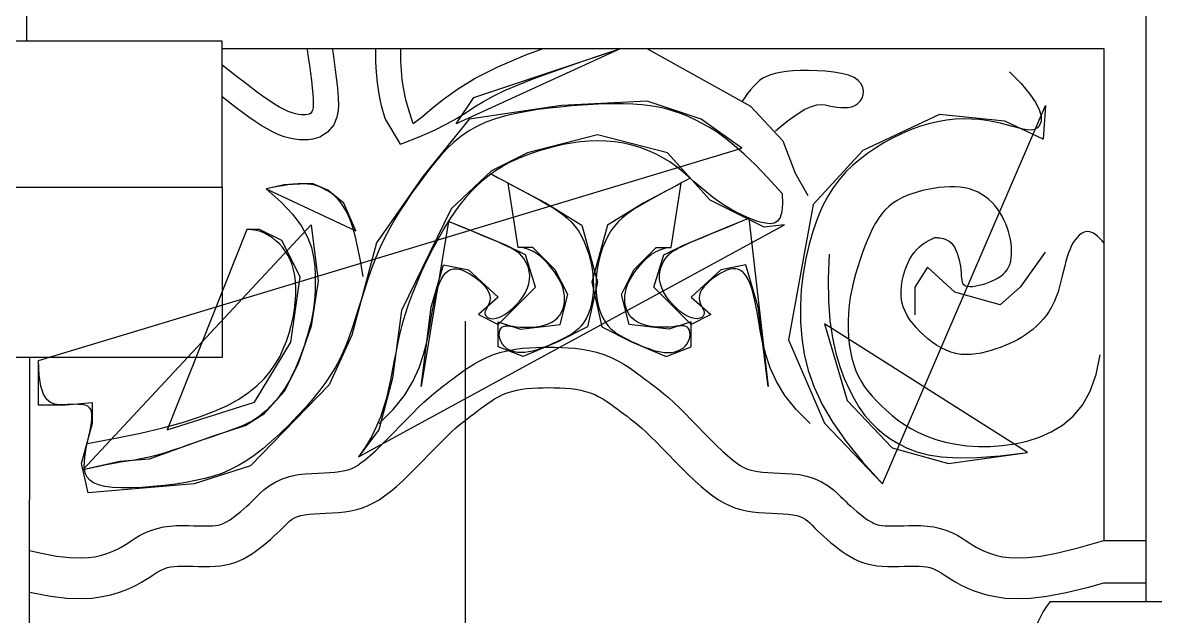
# Model space of a CAD drawing. Header units: metres. Extents: x 986 to 9059, y 312 to 6351.
# Drawn here: x 6302 to 7001, y 3388 to 3754 of the extents above; entities that cross this region are included whole.
import ezdxf

# ---------------------------------------------------------------- set-up
doc = ezdxf.new("R2010")
doc.units = ezdxf.units.M
for name, color, linetype in [('3', 3, 'Continuous'), ('4', 4, 'Continuous'), ('7', 7, 'Continuous'), ('DIM', 3, 'Continuous')]:
    doc.layers.add(name, color=color, linetype=linetype)
doc.dimstyles.get("Standard").update_dxf_attribs({"dimtxt": 2.5, "dimasz": 2.5, "dimexe": 1.25, "dimexo": 0.625, "dimtad": 1, "dimcen": 2.5, "dimazin": 3, "dimtfac": 1, "dimtmove": 0, "dimatfit": 3})

msp = doc.modelspace()

# ---------------------------------------------------------------- linework, layer by layer
at = {"layer": '3'}
for p, q in [((6425.57, 3738.46), (6969.52, 3738.46)), ((6969.52, 3738.46), (6969.52, 3435)), ((6936.29, 3397.41), (7229.69, 3397.41))]:
    msp.add_line(p, q, dxfattribs=at)
msp.add_lwpolyline([(6306.65, 3428.88), (6313.02, 3427.35), (6323.38, 3425.45), (6331.63, 3424.48), (6338.07, 3424.23), (6343.04, 3424.46), (6347.03, 3425.01), (6350.57, 3425.8), (6353.82, 3426.75), (6356.66, 3427.76), (6359.13, 3428.81), (6361.32, 3429.88), (6363.32, 3430.99), (6365.26, 3432.17), (6367.24, 3433.44), (6369.41, 3434.86), (6371.85, 3436.4), (6374.61, 3438.02), (6377.8, 3439.66), (6381.42, 3441.18), (6385.36, 3442.44), (6389.43, 3443.35), (6393.47, 3443.9), (6397.4, 3444.16), (6401.17, 3444.22), (6404.74, 3444.18), (6408.16, 3444.09), (6411.42, 3444.01), (6414.48, 3443.96), (6417.25, 3443.99), (6419.61, 3444.09), (6421.46, 3444.26), (6422.87, 3444.48), (6424.04, 3444.76), (6425.12, 3445.1), (6426.18, 3445.51), (6427.3, 3446.04), (6428.55, 3446.72), (6429.95, 3447.59), (6431.54, 3448.67), (6433.29, 3449.95), (6435.13, 3451.39), (6437, 3452.92), (6438.86, 3454.51), (6440.67, 3456.12), (6442.38, 3457.7), (6443.96, 3459.21), (6445.42, 3460.64), (6446.93, 3462.16), (6448.81, 3464.01), (6451.32, 3466.28), (6454.6, 3468.79), (6458.63, 3471.23), (6463.16, 3473.26), (6467.86, 3474.71), (6472.49, 3475.63), (6476.85, 3476.14), (6480.88, 3476.43), (6484.71, 3476.63), (6488.37, 3476.79), (6491.85, 3476.97), (6495.06, 3477.21), (6497.9, 3477.51), (6500.27, 3477.89), (6502.18, 3478.32), (6503.84, 3478.82), (6505.43, 3479.45), (6507.1, 3480.26), (6508.98, 3481.36), (6511.15, 3482.82), (6513.67, 3484.74), (6516.57, 3487.17), (6519.87, 3490.16), (6523.49, 3493.62), (6527.31, 3497.41), (6531.23, 3501.39), (6535.18, 3505.43), (6539.07, 3509.44), (6542.86, 3513.31), (6546.52, 3516.94), (6549.97, 3520.24), (6553.17, 3523.15), (6556.15, 3525.72), (6558.91, 3527.97), (6561.44, 3529.95), (6563.73, 3531.68), (6565.79, 3533.2), (6567.68, 3534.6), (6569.65, 3536.09), (6571.91, 3537.79), (6574.5, 3539.68), (6577.44, 3541.7), (6580.73, 3543.78), (6584.41, 3545.85), (6588.49, 3547.84), (6592.94, 3549.62), (6597.55, 3551.07), (6602.1, 3552.16), (6606.54, 3552.96), (6610.86, 3553.52), (6615.06, 3553.89), (6619.15, 3554.11), (6623.12, 3554.23), (6626.98, 3554.26), (6630.84, 3554.23), (6634.81, 3554.11), (6638.9, 3553.89), (6643.1, 3553.52), (6647.42, 3552.96), (6651.86, 3552.16), (6656.41, 3551.07), (6661.02, 3549.62), (6665.47, 3547.84), (6669.55, 3545.85), (6673.23, 3543.78), (6676.52, 3541.7), (6679.46, 3539.68), (6682.05, 3537.79), (6684.31, 3536.09), (6686.28, 3534.6), (6688.17, 3533.2), (6690.23, 3531.68), (6692.52, 3529.95), (6695.05, 3527.97), (6697.81, 3525.72), (6700.79, 3523.15), (6704, 3520.24), (6707.44, 3516.94), (6711.1, 3513.31), (6714.89, 3509.44), (6718.79, 3505.43), (6722.73, 3501.39), (6726.65, 3497.41), (6730.47, 3493.62), (6734.1, 3490.16), (6737.4, 3487.17), (6740.3, 3484.74), (6742.81, 3482.82), (6744.98, 3481.36), (6746.86, 3480.26), (6748.53, 3479.45), (6750.12, 3478.82), (6751.78, 3478.32), (6753.69, 3477.89), (6756.06, 3477.51), (6758.9, 3477.21), (6762.12, 3476.97), (6765.59, 3476.79), (6769.25, 3476.63), (6773.08, 3476.43), (6777.11, 3476.14), (6781.47, 3475.63), (6786.1, 3474.71), (6790.8, 3473.26), (6795.33, 3471.23), (6799.36, 3468.79), (6802.64, 3466.28), (6805.15, 3464.01), (6807.04, 3462.16), (6808.54, 3460.64), (6810, 3459.21), (6811.58, 3457.7), (6813.3, 3456.12), (6815.1, 3454.51), (6816.96, 3452.92), (6818.83, 3451.39), (6820.67, 3449.95), (6822.42, 3448.67), (6824.01, 3447.59), (6825.41, 3446.72), (6826.66, 3446.04), (6827.78, 3445.51), (6828.84, 3445.1), (6829.92, 3444.76), (6831.1, 3444.48), (6832.5, 3444.26), (6834.35, 3444.09), (6836.72, 3443.99), (6839.49, 3443.96), (6842.54, 3444.01), (6845.81, 3444.09), (6849.22, 3444.18), (6852.79, 3444.22), (6856.56, 3444.16), (6860.49, 3443.9), (6864.53, 3443.35), (6868.6, 3442.44), (6872.54, 3441.18), (6876.16, 3439.66), (6879.35, 3438.02), (6882.12, 3436.4), (6884.55, 3434.86), (6886.72, 3433.44), (6888.7, 3432.17), (6890.64, 3430.99), (6892.65, 3429.88), (6894.83, 3428.81), (6897.3, 3427.76), (6900.14, 3426.75), (6903.39, 3425.8), (6906.93, 3425.01), (6910.92, 3424.46), (6915.89, 3424.23), (6922.33, 3424.48), (6930.59, 3425.45), (6940.94, 3427.35), (6953.61, 3430.4), (6969.52, 3435), (6995.46, 3435)], dxfattribs=at)
at = {"layer": '4'}
for p, q in [((6304.95, 3742.85), (6306.65, 4959.6)), ((6995.46, 3397.41), (6995.46, 4243.53)), ((6304.08, 1588.74), (6306.82, 3547.85))]:
    msp.add_line(p, q, dxfattribs=at)
msp.add_lwpolyline([(6936.29, 3397.41, 0.52), (6965.92, 3300.89, 0.43), (6965.92, 3252.49, 0.36), (6951.86, 3101.05, 0.16), (6998.74, 3054.22, -0.04), (7082.99, 2987.14, -0.04)], format="xyb", dxfattribs=at)
at = {"layer": '7'}
for points in [[(6208.08, 3652.85), (6425.57, 3652.85), (6425.57, 3742.85), (6208.08, 3742.85)], [(6493.42, 3738.46), (6493.91, 3735.17), (6494.62, 3730.21), (6495.3, 3725.28), (6495.92, 3720.46), (6496.45, 3715.88), (6496.86, 3711.6), (6497.13, 3707.63), (6497.21, 3703.93), (6496.99, 3700.22), (6496.23, 3696.11), (6494.32, 3691.38), (6490.6, 3686.74), (6485.75, 3683.73), (6481.53, 3682.49), (6478.49, 3682.11), (6475.93, 3682.01), (6473.19, 3682.11), (6470.24, 3682.46), (6467.12, 3683.09), (6463.86, 3684.03), (6460.48, 3685.27), (6456.96, 3686.85), (6453.33, 3688.77), (6449.61, 3690.99), (6445.84, 3693.45), (6442.02, 3696.12), (6438.13, 3698.95), (6434.2, 3701.9), (6425.57, 3708.53)], [(6477.8, 3738.46), (6477.91, 3737.76), (6478.62, 3732.94), (6479.32, 3728.06), (6479.99, 3723.24), (6480.58, 3718.59), (6481.09, 3714.25), (6481.46, 3710.33), (6481.69, 3706.96), (6481.75, 3704.22), (6481.62, 3702.08), (6481.32, 3700.45), (6480.85, 3699.28), (6480.2, 3698.47), (6479.38, 3697.96), (6478.39, 3697.67), (6477.23, 3697.52), (6475.9, 3697.47), (6474.39, 3697.53), (6472.69, 3697.73), (6470.78, 3698.11), (6468.67, 3698.72), (6466.32, 3699.59), (6463.73, 3700.75), (6460.9, 3702.24), (6457.81, 3704.09), (6454.49, 3706.26), (6450.98, 3708.7), (6447.32, 3711.37), (6443.54, 3714.21), (6439.69, 3717.17), (6435.79, 3720.2), (6425.57, 3728.22)], [(6535.46, 3679.51), (6526, 3695.32), (6523.87, 3703.06), (6522.32, 3710.33), (6521.28, 3717.19), (6520.65, 3723.74), (6520.34, 3730.04), (6520.23, 3736.19), (6520.22, 3738.46)], [(6535.46, 3679.51), (6535.46, 3679.51), (6547.08, 3683.96), (6556.47, 3688.08), (6564.11, 3691.92), (6570.46, 3695.55), (6576.02, 3699.01), (6581.25, 3702.37), (6586.65, 3705.69), (6592.68, 3709.03), (6599.73, 3712.42), (6607.79, 3715.9), (6616.75, 3719.45), (6626.52, 3723.08), (6636.98, 3726.79), (6648.04, 3730.59), (6659.59, 3734.48), (6671.52, 3738.46), (6569.86, 3691.88), (6580.78, 3708.25), (6639.28, 3727.73), (6671.52, 3738.46)], [(6543.32, 3692.17), (6540.79, 3699.8), (6538.89, 3706.72), (6537.53, 3713.1), (6536.62, 3719.1), (6536.06, 3724.86), (6535.78, 3730.56), (6535.68, 3736.35), (6535.67, 3738.46)], [(6543.32, 3692.17), (6549.02, 3696.53), (6555.07, 3701.56), (6562.11, 3707.19), (6570.78, 3713.36), (6581.7, 3720.02), (6595.52, 3727.12), (6612.88, 3734.59), (6623.56, 3738.46)], [(6687.41, 3738.46), (6751.53, 3702.88), (6771.43, 3681.46), (6779.09, 3661.58), (6786.74, 3647.82)], [(6766.84, 3687.58), (6774.16, 3693.57), (6780.17, 3697.93), (6785.07, 3700.9), (6789.06, 3702.72), (6792.33, 3703.61), (6795.1, 3703.82), (6797.55, 3703.58), (6799.88, 3703.13), (6802.26, 3702.67), (6804.68, 3702.29), (6807.1, 3702.03), (6809.47, 3701.95), (6811.75, 3702.1), (6813.9, 3702.52), (6815.87, 3703.27), (6817.62, 3704.41), (6819.1, 3705.94), (6820.24, 3707.81), (6820.95, 3709.91), (6821.16, 3712.15), (6820.78, 3714.42), (6819.73, 3716.63), (6817.94, 3718.68), (6815.32, 3720.47), (6811.84, 3721.92), (6807.63, 3723.04), (6802.88, 3723.86), (6797.78, 3724.42), (6792.51, 3724.73), (6787.26, 3724.84), (6782.21, 3724.77), (6777.56, 3724.54), (6773.43, 3724.19), (6769.81, 3723.71), (6766.64, 3723.07), (6763.84, 3722.25), (6761.35, 3721.24), (6759.11, 3720.03), (6757.05, 3718.58), (6755.1, 3716.9), (6753.21, 3714.96), (6751.39, 3712.83), (6749.63, 3710.57), (6747.96, 3708.26), (6746.38, 3705.96), (6746.27, 3705.8)], [(6911.16, 3724.07), (6911.16, 3724.07), (6918.47, 3716.74), (6923.85, 3710.35), (6927.53, 3704.85), (6929.74, 3700.21), (6930.71, 3696.4), (6930.66, 3693.36), (6929.83, 3691.06), (6928.42, 3689.47), (6926.65, 3688.52), (6924.55, 3688.14), (6922.13, 3688.23), (6919.4, 3688.7), (6916.38, 3689.44), (6913.06, 3690.36), (6909.47, 3691.37), (6905.6, 3692.36), (6901.48, 3693.25), (6897.11, 3694), (6892.52, 3694.56), (6887.73, 3694.91), (6882.75, 3694.99), (6877.61, 3694.77), (6872.32, 3694.21), (6866.91, 3693.28), (6861.39, 3691.96), (6855.8, 3690.24), (6850.2, 3688.18), (6844.63, 3685.79), (6839.14, 3683.11), (6833.77, 3680.17), (6828.57, 3676.99), (6823.58, 3673.61), (6818.84, 3670.04), (6814.36, 3666.22), (6810.14, 3662.07), (6806.17, 3657.52), (6802.45, 3652.5), (6798.98, 3646.92), (6795.75, 3640.71), (6792.76, 3633.8), (6790.02, 3626.13), (6787.59, 3617.8), (6785.53, 3608.9), (6783.9, 3599.55), (6782.77, 3589.86), (6782.2, 3579.94), (6782.27, 3569.9), (6783.03, 3559.84), (6784.57, 3549.84), (6787.07, 3539.79), (6790.7, 3529.53), (6795.68, 3518.92), (6802.18, 3507.81), (6810.4, 3496.05), (6820.54, 3483.49), (6832.78, 3469.97), (6933.41, 3703.24), (6932.02, 3682.41), (6908.38, 3693.52), (6868.07, 3697.68), (6820.8, 3675.46), (6790.21, 3642.13), (6774.92, 3558.8), (6797.16, 3507.42), (6832.78, 3469.97)], [(6771.05, 3649.07), (6771.05, 3649.07), (6762.23, 3658.64), (6754.45, 3666.64), (6747.56, 3673.26), (6741.42, 3678.69), (6735.91, 3683.11), (6730.88, 3686.72), (6726.19, 3689.7), (6721.7, 3692.24), (6717.29, 3694.51), (6712.91, 3696.52), (6708.49, 3698.3), (6704, 3699.84), (6699.4, 3701.14), (6694.62, 3702.22), (6689.64, 3703.07), (6684.4, 3703.7), (6678.86, 3704.12), (6673.05, 3704.33), (6667, 3704.36), (6660.73, 3704.22), (6654.28, 3703.93), (6647.67, 3703.51), (6640.94, 3702.96), (6634.12, 3702.31), (6627.23, 3701.57), (6620.34, 3700.69), (6613.52, 3699.65), (6606.82, 3698.39), (6600.31, 3696.88), (6594.05, 3695.06), (6588.11, 3692.91), (6582.56, 3690.38), (6577.43, 3687.43), (6572.68, 3684.1), (6568.28, 3680.44), (6564.14, 3676.47), (6560.24, 3672.25), (6556.5, 3667.82), (6552.87, 3663.23), (6549.3, 3658.5), (6545.74, 3653.68), (6542.21, 3648.76), (6538.73, 3643.71), (6535.33, 3638.51), (6532.03, 3633.15), (6528.86, 3627.6), (6525.84, 3621.83), (6523.01, 3615.84), (6520.37, 3609.62), (6517.92, 3603.22), (6515.63, 3596.75), (6513.47, 3590.26), (6511.43, 3583.86), (6509.48, 3577.63), (6507.59, 3571.64), (6505.75, 3565.98), (6503.93, 3560.7), (6502.05, 3555.75), (6500.06, 3551.02), (6497.87, 3546.45), (6495.43, 3541.92), (6492.65, 3537.37), (6489.48, 3532.68), (6485.83, 3527.78), (6481.66, 3522.62), (6477.05, 3517.26), (6472.08, 3511.83), (6466.85, 3506.43), (6461.47, 3501.19), (6456.01, 3496.21), (6450.58, 3491.61), (6445.28, 3487.51), (6440.16, 3483.98), (6435.17, 3481), (6430.22, 3478.49), (6425.24, 3476.4), (6420.12, 3474.65), (6414.78, 3473.19), (6409.14, 3471.94), (6403.11, 3470.84), (6396.64, 3469.85), (6389.88, 3468.98), (6383, 3468.27), (6376.17, 3467.75), (6369.59, 3467.45), (6363.42, 3467.43), (6357.85, 3467.69), (6353.06, 3468.3), (6349.18, 3469.26), (6346.15, 3470.55), (6343.89, 3472.15), (6342.29, 3474.03), (6341.25, 3476.14), (6340.68, 3478.45), (6340.48, 3480.94), (6340.55, 3483.57), (6340.8, 3486.31), (6341.2, 3489.12), (6341.69, 3491.96), (6342.26, 3494.8), (6342.85, 3497.59), (6343.45, 3500.3), (6344, 3502.9), (6344.49, 3505.33), (6344.86, 3507.58), (6345.11, 3509.63), (6345.22, 3511.47), (6345.15, 3513.12), (6344.91, 3514.55), (6344.45, 3515.78), (6343.78, 3516.8), (6342.86, 3517.6), (6341.69, 3518.19), (6340.28, 3518.59), (6338.64, 3518.84), (6336.78, 3518.96), (6334.73, 3518.98), (6332.5, 3518.94), (6330.1, 3518.85), (6327.56, 3518.76), (6324.9, 3518.74), (6322.22, 3519.06), (6319.64, 3520.05), (6317.27, 3522.01), (6315.23, 3525.27), (6313.63, 3530.15), (6312.59, 3536.97), (6312.21, 3546.05), (6746.03, 3676.85), (6721, 3694.91), (6687.64, 3706.02), (6634.81, 3703.24), (6577.81, 3694.91), (6549.29, 3659.39), (6520.81, 3618.52), (6505.52, 3561.58), (6491.62, 3531.03), (6442.96, 3481.03), (6408.2, 3469.92), (6342.86, 3464.36), (6338.69, 3482.42), (6345.64, 3507.42), (6345.64, 3519.91), (6328.96, 3518.53), (6312.21, 3518.55), (6312.21, 3546.05)], [(6771.05, 3649.07), (6771.05, 3649.07), (6771.23, 3642.63), (6770.74, 3637.76), (6769.67, 3634.29), (6768.05, 3632.02), (6765.97, 3630.77), (6763.48, 3630.37), (6760.63, 3630.63), (6757.5, 3631.37), (6754.13, 3632.42), (6750.58, 3633.76), (6746.89, 3635.36), (6743.09, 3637.23), (6739.23, 3639.33), (6735.36, 3641.67), (6731.51, 3644.23), (6727.72, 3646.99), (6724.03, 3649.94), (6720.41, 3653.03), (6716.8, 3656.19), (6713.16, 3659.37), (6709.44, 3662.51), (6705.6, 3665.54), (6701.59, 3668.42), (6697.37, 3671.06), (6692.9, 3673.44), (6688.2, 3675.52), (6683.31, 3677.31), (6678.26, 3678.79), (6673.07, 3679.95), (6667.79, 3680.8), (6662.44, 3681.31), (6657.05, 3681.48), (6651.67, 3681.31), (6646.33, 3680.84), (6641.08, 3680.11), (6635.94, 3679.17), (6630.97, 3678.04), (6626.2, 3676.79), (6621.67, 3675.45), (6617.43, 3674.07), (6613.5, 3672.68), (6609.86, 3671.26), (6606.44, 3669.8), (6603.21, 3668.26), (6600.13, 3666.62), (6597.14, 3664.87), (6594.2, 3662.97), (6591.26, 3660.9), (6588.29, 3658.63), (6585.27, 3656.11), (6582.19, 3653.3), (6579.06, 3650.14), (6575.86, 3646.57), (6572.59, 3642.55), (6569.24, 3638.03), (6565.8, 3632.94), (6562.29, 3627.27), (6558.76, 3621.11), (6555.25, 3614.58), (6551.83, 3607.78), (6548.57, 3600.84), (6545.52, 3593.88), (6542.74, 3587.01), (6540.29, 3580.35), (6538.21, 3573.98), (6536.46, 3567.9), (6534.98, 3562.03), (6533.7, 3556.33), (6532.57, 3550.75), (6531.51, 3545.22), (6530.47, 3539.71), (6529.39, 3534.15), (6528.19, 3528.5), (6526.8, 3522.76), (6525.13, 3516.93), (6523.1, 3511.02), (6520.63, 3505.02), (6517.62, 3498.95), (6514.01, 3492.8), (6509.69, 3486.58), (6772.44, 3629.63), (6759.93, 3628.24), (6726.57, 3644.91), (6700.15, 3674.07), (6657.05, 3685.18), (6613.96, 3674.07), (6591.71, 3662.96), (6566.75, 3639.46), (6536.11, 3576.86), (6530.54, 3535.19), (6522.2, 3503.25), (6509.69, 3486.58)], [(6512.52, 3597.79), (6512.52, 3597.79), (6510.84, 3607.49), (6509.24, 3615.55), (6507.71, 3622.14), (6506.25, 3627.48), (6504.84, 3631.76), (6503.48, 3635.17), (6502.15, 3637.91), (6500.84, 3640.17), (6499.55, 3642.14), (6498.28, 3643.85), (6497.02, 3645.33), (6495.78, 3646.62), (6494.55, 3647.74), (6493.33, 3648.72), (6492.12, 3649.59), (6490.92, 3650.36), (6489.73, 3651.07), (6488.55, 3651.72), (6487.38, 3652.3), (6486.22, 3652.83), (6485.06, 3653.29), (6483.9, 3653.69), (6482.75, 3654.03), (6481.6, 3654.3), (6480.45, 3654.52), (6479.29, 3654.68), (6478.11, 3654.79), (6476.92, 3654.86), (6475.7, 3654.89), (6474.44, 3654.88), (6473.14, 3654.85), (6471.79, 3654.8), (6470.37, 3654.72), (6468.82, 3654.61), (6467.07, 3654.44), (6465.04, 3654.18), (6462.66, 3653.82), (6459.86, 3653.32), (6456.56, 3652.68), (6452.69, 3651.85), (6507.91, 3626.05), (6500.68, 3643.13), (6490.81, 3651.02), (6481.6, 3654.96), (6472.39, 3654.96), (6463.84, 3654.3), (6452.69, 3651.85)], [(6591.47, 3661.05), (6591.47, 3661.05), (6595.45, 3658.93), (6599.48, 3656.78), (6603.53, 3654.61), (6607.57, 3652.43), (6611.57, 3650.27), (6615.48, 3648.13), (6619.28, 3646.04), (6622.93, 3644), (6626.39, 3642.02), (6629.67, 3640.06), (6632.75, 3638.08), (6635.65, 3636.01), (6638.35, 3633.81), (6640.85, 3631.43), (6643.16, 3628.81), (6645.27, 3625.91), (6647.18, 3622.7), (6648.88, 3619.2), (6650.37, 3615.48), (6651.64, 3611.6), (6652.69, 3607.61), (6653.51, 3603.57), (6654.1, 3599.54), (6654.44, 3595.57), (6654.54, 3591.71), (6654.4, 3587.99), (6654.02, 3584.44), (6653.42, 3581.06), (6652.6, 3577.89), (6651.57, 3574.95), (6650.34, 3572.25), (6648.9, 3569.82), (6647.28, 3567.66), (6645.48, 3565.75), (6643.53, 3564.06), (6641.44, 3562.55), (6639.23, 3561.18), (6636.92, 3559.92), (6634.52, 3558.73), (6632.06, 3557.58), (6629.55, 3556.44), (6627.02, 3555.33), (6624.46, 3554.27), (6621.92, 3553.31), (6619.4, 3552.47), (6616.92, 3551.77), (6614.5, 3551.26), (6612.16, 3550.95), (6609.91, 3550.88), (6607.78, 3551.03), (6605.78, 3551.4), (6603.93, 3551.97), (6602.25, 3552.73), (6600.75, 3553.68), (6599.45, 3554.79), (6598.38, 3556.05), (6597.54, 3557.45), (6596.94, 3558.94), (6596.57, 3560.46), (6596.44, 3561.95), (6596.52, 3563.35), (6596.84, 3564.62), (6597.37, 3565.69), (6598.13, 3566.5), (6599.09, 3567.02), (6600.27, 3567.29), (6601.65, 3567.35), (6603.23, 3567.27), (6605, 3567.08), (6606.95, 3566.86), (6609.09, 3566.65), (6611.39, 3566.5), (6613.86, 3566.47), (6616.43, 3566.57), (6619.06, 3566.82), (6621.67, 3567.23), (6624.2, 3567.83), (6626.61, 3568.62), (6628.82, 3569.61), (6630.79, 3570.84), (6632.45, 3572.29), (6633.82, 3573.94), (6634.91, 3575.76), (6635.73, 3577.72), (6636.3, 3579.77), (6636.64, 3581.88), (6636.75, 3584.01), (6636.66, 3586.13), (6636.37, 3588.21), (6635.89, 3590.26), (6635.21, 3592.3), (6634.34, 3594.33), (6633.28, 3596.39), (6632.01, 3598.48), (6630.54, 3600.62), (6628.87, 3602.83), (6627, 3605.1), (6624.92, 3607.36), (6622.64, 3609.53), (6620.15, 3611.51), (6617.45, 3613.21), (6614.54, 3614.53), (6611.41, 3615.39), (6608.08, 3615.7), (6601.95, 3655.46), (6624.92, 3643.23), (6647.41, 3629.49), (6657.07, 3594.29), (6650.95, 3566.76), (6632.57, 3557.58), (6611.14, 3548.4), (6595.83, 3554.52), (6595.83, 3569.82), (6609.61, 3565.23), (6634.1, 3568.29), (6638.7, 3586.64), (6631.04, 3601.93), (6617.26, 3615.7), (6608.08, 3615.7)], [(6714.23, 3658.43), (6714.23, 3658.43), (6711.88, 3657.18), (6709.07, 3655.68), (6705.89, 3653.97), (6702.43, 3652.11), (6698.79, 3650.13), (6695.06, 3648.09), (6691.33, 3646.03), (6687.69, 3644), (6684.23, 3642.02), (6680.95, 3640.06), (6677.86, 3638.08), (6674.97, 3636.01), (6672.27, 3633.81), (6669.76, 3631.43), (6667.46, 3628.81), (6665.35, 3625.91), (6663.44, 3622.7), (6661.74, 3619.2), (6660.25, 3615.48), (6658.97, 3611.6), (6657.92, 3607.61), (6657.11, 3603.57), (6656.52, 3599.54), (6656.18, 3595.57), (6656.08, 3591.71), (6656.22, 3587.99), (6656.59, 3584.44), (6657.19, 3581.06), (6658.01, 3577.89), (6659.04, 3574.95), (6660.28, 3572.25), (6661.71, 3569.82), (6663.34, 3567.66), (6665.13, 3565.75), (6667.09, 3564.06), (6669.18, 3562.55), (6671.39, 3561.18), (6673.7, 3559.92), (6676.09, 3558.73), (6678.55, 3557.58), (6681.06, 3556.44), (6683.6, 3555.33), (6686.15, 3554.27), (6688.7, 3553.31), (6691.22, 3552.47), (6693.7, 3551.77), (6696.11, 3551.26), (6698.46, 3550.95), (6700.7, 3550.88), (6702.83, 3551.03), (6704.83, 3551.4), (6706.68, 3551.97), (6708.37, 3552.73), (6709.87, 3553.68), (6711.16, 3554.79), (6712.23, 3556.05), (6713.07, 3557.45), (6713.67, 3558.94), (6714.04, 3560.46), (6714.18, 3561.95), (6714.09, 3563.35), (6713.78, 3564.62), (6713.24, 3565.69), (6712.49, 3566.5), (6711.52, 3567.02), (6710.34, 3567.29), (6708.96, 3567.35), (6707.39, 3567.27), (6705.62, 3567.08), (6703.66, 3566.86), (6701.53, 3566.65), (6699.22, 3566.5), (6696.76, 3566.47), (6694.18, 3566.57), (6691.56, 3566.82), (6688.95, 3567.23), (6686.41, 3567.83), (6684.01, 3568.62), (6681.79, 3569.61), (6679.83, 3570.84), (6678.16, 3572.29), (6676.79, 3573.94), (6675.71, 3575.76), (6674.88, 3577.72), (6674.31, 3579.77), (6673.98, 3581.88), (6673.87, 3584.01), (6673.96, 3586.13), (6674.25, 3588.21), (6674.73, 3590.26), (6675.4, 3592.3), (6676.27, 3594.33), (6677.34, 3596.39), (6678.61, 3598.48), (6680.07, 3600.62), (6681.74, 3602.83), (6683.61, 3605.1), (6685.69, 3607.36), (6687.97, 3609.53), (6690.47, 3611.51), (6693.17, 3613.21), (6696.08, 3614.53), (6699.2, 3615.39), (6702.54, 3615.7), (6708.66, 3655.46), (6685.7, 3643.23), (6663.21, 3629.49), (6653.55, 3594.29), (6659.67, 3566.76), (6678.04, 3557.58), (6699.48, 3548.4), (6714.79, 3554.52), (6714.79, 3569.82), (6701.01, 3565.23), (6676.51, 3568.29), (6671.92, 3586.64), (6679.57, 3601.93), (6693.35, 3615.7), (6702.54, 3615.7)], [(6208.08, 3652.85), (6425.57, 3652.85), (6425.57, 3547.85), (6208.08, 3547.85)], [(6452.69, 3651.85), (6452.69, 3651.85), (6461.96, 3643.75), (6469.1, 3636.08), (6474.39, 3628.86), (6478.11, 3622.06), (6480.54, 3615.69), (6481.97, 3609.72), (6482.67, 3604.14), (6482.93, 3598.96), (6482.98, 3594.15), (6482.88, 3589.69), (6482.64, 3585.52), (6482.28, 3581.62), (6481.8, 3577.93), (6481.22, 3574.43), (6480.55, 3571.08), (6479.8, 3567.83), (6478.99, 3564.65), (6478.12, 3561.54), (6477.2, 3558.51), (6476.24, 3555.56), (6475.25, 3552.7), (6474.23, 3549.93), (6473.2, 3547.25), (6472.16, 3544.68), (6471.11, 3542.22), (6470.06, 3539.85), (6468.99, 3537.58), (6467.9, 3535.39), (6466.77, 3533.28), (6465.61, 3531.24), (6464.39, 3529.25), (6463.12, 3527.32), (6461.78, 3525.44), (6460.4, 3523.6), (6458.96, 3521.82), (6457.5, 3520.12), (6456.01, 3518.49), (6454.52, 3516.94), (6453.02, 3515.48), (6451.53, 3514.13), (6450.06, 3512.88), (6448.59, 3511.72), (6447.1, 3510.65), (6445.57, 3509.64), (6443.97, 3508.69), (6442.28, 3507.78), (6440.48, 3506.9), (6438.56, 3506.03), (6436.48, 3505.16), (6434.24, 3504.27), (6431.81, 3503.36), (6429.17, 3502.41), (6426.33, 3501.4), (6423.24, 3500.33), (6419.91, 3499.18), (6416.31, 3497.93), (6412.45, 3496.58), (6408.38, 3495.15), (6404.18, 3493.7), (6399.92, 3492.25), (6395.69, 3490.85), (6391.55, 3489.53), (6387.59, 3488.32), (6383.88, 3487.28), (6380.46, 3486.41), (6377.31, 3485.71), (6374.33, 3485.13), (6371.46, 3484.63), (6368.64, 3484.17), (6365.77, 3483.73), (6362.8, 3483.26), (6359.65, 3482.72), (6356.3, 3482.1), (6352.85, 3481.42), (6349.48, 3480.72), (6346.36, 3480.06), (6343.64, 3479.46), (6341.5, 3478.99), (6340.09, 3478.67), (6339.59, 3478.55), (6480.5, 3629.63), (6484.67, 3594.91), (6480.5, 3567.13), (6472.16, 3543.52), (6463.81, 3526.86), (6451.3, 3512.97), (6440.18, 3506.03), (6419.33, 3499.08), (6380.4, 3485.19), (6362.33, 3483.81), (6339.59, 3478.55), (6339.59, 3478.55)], [(6969.52, 3618.51), (6968.46, 3619.81), (6965.59, 3622.64), (6963.07, 3624.46), (6960.86, 3625.41), (6958.91, 3625.62), (6957.19, 3625.24), (6955.64, 3624.4), (6954.24, 3623.26), (6952.93, 3621.92), (6951.72, 3620.41), (6950.59, 3618.72), (6949.54, 3616.84), (6948.57, 3614.76), (6947.66, 3612.49), (6946.8, 3610.02), (6946.01, 3607.33), (6945.26, 3604.44), (6944.52, 3601.37), (6943.77, 3598.19), (6942.99, 3594.93), (6942.13, 3591.66), (6941.16, 3588.4), (6940.07, 3585.22), (6938.81, 3582.15), (6937.36, 3579.25), (6935.75, 3576.51), (6933.97, 3573.94), (6932.06, 3571.53), (6930.02, 3569.27), (6927.89, 3567.16), (6925.67, 3565.21), (6923.38, 3563.4), (6921.04, 3561.74), (6918.64, 3560.21), (6916.19, 3558.79), (6913.67, 3557.49), (6911.08, 3556.29), (6908.41, 3555.16), (6905.65, 3554.11), (6902.81, 3553.12), (6899.87, 3552.19), (6896.85, 3551.35), (6893.77, 3550.63), (6890.65, 3550.07), (6887.51, 3549.73), (6884.36, 3549.62), (6881.23, 3549.8), (6878.12, 3550.3), (6875.06, 3551.15), (6872.06, 3552.32), (6869.13, 3553.77), (6866.29, 3555.47), (6863.54, 3557.37), (6860.9, 3559.44), (6858.39, 3561.63), (6856, 3563.91), (6853.76, 3566.25), (6851.7, 3568.66), (6849.83, 3571.14), (6848.19, 3573.71), (6846.8, 3576.39), (6845.7, 3579.2), (6844.9, 3582.14), (6844.43, 3585.24), (6844.32, 3588.49), (6844.53, 3591.84), (6845.04, 3595.24), (6845.81, 3598.6), (6846.81, 3601.86), (6848.01, 3604.96), (6849.37, 3607.84), (6850.86, 3610.41), (6852.44, 3612.65), (6854.08, 3614.55), (6855.73, 3616.15), (6857.35, 3617.48), (6858.9, 3618.57), (6860.33, 3619.44), (6861.61, 3620.14), (6862.69, 3620.69), (6863.54, 3621.11), (6864.21, 3621.43), (6864.74, 3621.65), (6865.2, 3621.78), (6865.63, 3621.84), (6866.09, 3621.85), (6866.63, 3621.8), (6867.32, 3621.72), (6868.18, 3621.6), (6869.19, 3621.43), (6870.32, 3621.17), (6871.53, 3620.79), (6872.77, 3620.24), (6874.01, 3619.51), (6875.2, 3618.56), (6876.32, 3617.35), (6877.32, 3615.87), (6878.2, 3614.15), (6878.97, 3612.25), (6879.63, 3610.22), (6880.18, 3608.12), (6880.62, 3606.01), (6880.96, 3603.93), (6881.2, 3601.94), (6881.36, 3600.08), (6881.47, 3598.39), (6881.58, 3596.85), (6881.76, 3595.5), (6882.05, 3594.33), (6882.5, 3593.36), (6883.16, 3592.61), (6884.1, 3592.07), (6885.34, 3591.75), (6886.84, 3591.65), (6888.56, 3591.74), (6890.45, 3591.99), (6892.46, 3592.4), (6894.53, 3592.93), (6896.61, 3593.57), (6898.65, 3594.3), (6900.61, 3595.1), (6902.47, 3595.98), (6904.21, 3596.94), (6905.82, 3598.01), (6907.28, 3599.2), (6908.59, 3600.51), (6909.72, 3601.96), (6910.66, 3603.56), (6911.4, 3605.31), (6911.95, 3607.21), (6912.32, 3609.24), (6912.52, 3611.38), (6912.55, 3613.61), (6912.43, 3615.91), (6912.16, 3618.27), (6911.76, 3620.67), (6911.23, 3623.1), (6910.58, 3625.53), (6909.79, 3627.95), (6908.87, 3630.35), (6907.82, 3632.72), (6906.63, 3635.03), (6905.3, 3637.28), (6903.83, 3639.44), (6902.22, 3641.51), (6900.45, 3643.46), (6898.54, 3645.29), (6896.47, 3646.96), (6894.25, 3648.46), (6891.86, 3649.77), (6889.32, 3650.89), (6886.6, 3651.77), (6883.73, 3652.43), (6880.71, 3652.85), (6877.56, 3653.07), (6874.33, 3653.09), (6871.01, 3652.93), (6867.65, 3652.6), (6864.27, 3652.13), (6860.89, 3651.52), (6857.53, 3650.78), (6854.22, 3649.91), (6850.98, 3648.88), (6847.84, 3647.7), (6844.82, 3646.33), (6841.94, 3644.76), (6839.23, 3642.99), (6836.72, 3640.98), (6834.41, 3638.74), (6832.29, 3636.27), (6830.34, 3633.56), (6828.52, 3630.61), (6826.81, 3627.44), (6825.18, 3624.04), (6823.61, 3620.42), (6822.06, 3616.58), (6820.52, 3612.52), (6819.01, 3608.28), (6817.56, 3603.86), (6816.21, 3599.3), (6814.97, 3594.62), (6813.88, 3589.85), (6812.98, 3585), (6812.29, 3580.1), (6811.83, 3575.18), (6811.61, 3570.28), (6811.62, 3565.43), (6811.87, 3560.67), (6812.34, 3556.05), (6813.05, 3551.6), (6813.97, 3547.35), (6815.11, 3543.36), (6816.48, 3539.65), (6818.06, 3536.18), (6819.85, 3532.91), (6821.86, 3529.81), (6824.09, 3526.83), (6826.54, 3523.93), (6829.21, 3521.06), (6832.09, 3518.19), (6835.19, 3515.28), (6838.54, 3512.37), (6842.18, 3509.5), (6846.13, 3506.72), (6850.43, 3504.07), (6855.12, 3501.6), (6860.22, 3499.35), (6865.76, 3497.37), (6871.78, 3495.7), (6878.21, 3494.38), (6884.99, 3493.46), (6892.07, 3492.99), (6899.38, 3492.99), (6906.85, 3493.52), (6914.43, 3494.61), (6922.05, 3496.32), (6929.63, 3498.7), (6937.01, 3501.93), (6944.01, 3506.18), (6950.46, 3511.65), (6956.17, 3518.54), (6960.96, 3527.02), (6964.66, 3537.28), (6967.09, 3549.53)], [(6788.27, 3507.11), (6788.27, 3507.11), (6779.55, 3515.76), (6772.7, 3524.45), (6767.48, 3533.07), (6763.62, 3541.49), (6760.84, 3549.61), (6758.89, 3557.33), (6757.49, 3564.52), (6756.38, 3571.09), (6755.33, 3576.94), (6754.3, 3582.08), (6753.25, 3586.56), (6752.17, 3590.4), (6751.04, 3593.64), (6749.85, 3596.33), (6748.57, 3598.48), (6747.19, 3600.15), (6745.7, 3601.36), (6744.09, 3602.15), (6742.39, 3602.54), (6740.59, 3602.57), (6738.71, 3602.27), (6736.75, 3601.66), (6734.73, 3600.77), (6732.65, 3599.64), (6730.53, 3598.3), (6728.43, 3596.78), (6726.41, 3595.12), (6724.55, 3593.36), (6722.89, 3591.55), (6721.52, 3589.71), (6720.5, 3587.89), (6719.89, 3586.13), (6719.73, 3584.46), (6719.94, 3582.88), (6720.41, 3581.38), (6721.04, 3579.98), (6721.71, 3578.66), (6722.33, 3577.42), (6722.78, 3576.26), (6722.95, 3575.17), (6722.76, 3574.16), (6722.22, 3573.27), (6721.35, 3572.55), (6720.18, 3572.05), (6718.73, 3571.8), (6717.03, 3571.87), (6715.11, 3572.3), (6713, 3573.13), (6710.73, 3574.4), (6708.37, 3576.06), (6705.99, 3578.04), (6703.69, 3580.3), (6701.52, 3582.76), (6699.58, 3585.35), (6697.94, 3588.03), (6696.67, 3590.72), (6695.84, 3593.37), (6695.41, 3595.95), (6695.36, 3598.44), (6695.62, 3600.82), (6696.15, 3603.07), (6696.92, 3605.16), (6697.87, 3607.09), (6698.97, 3608.82), (6700.17, 3610.34), (6701.51, 3611.7), (6703.02, 3612.93), (6704.76, 3614.09), (6706.74, 3615.22), (6709.03, 3616.36), (6711.66, 3617.57), (6714.66, 3618.89), (6718.07, 3620.35), (6721.86, 3621.95), (6725.99, 3623.68), (6730.43, 3625.53), (6735.13, 3627.48), (6740.07, 3629.52), (6745.2, 3631.63), (6750.48, 3633.8), (6762.25, 3530.05), (6756.12, 3578.99), (6748.47, 3604.99), (6733.16, 3601.93), (6714.79, 3585.11), (6727.03, 3574.4), (6714.79, 3568.29), (6691.82, 3591.23), (6697.95, 3611.11), (6710.19, 3617.23), (6736.22, 3627.93), (6750.48, 3633.8)], [(6342.17, 3494.92), (6342.17, 3494.92), (6359.65, 3498.05), (6375.18, 3501.22), (6388.91, 3504.45), (6400.98, 3507.76), (6411.55, 3511.17), (6420.76, 3514.69), (6428.76, 3518.36), (6435.71, 3522.19), (6441.73, 3526.19), (6446.92, 3530.36), (6451.36, 3534.68), (6455.13, 3539.13), (6458.32, 3543.7), (6461, 3548.37), (6463.25, 3553.12), (6465.15, 3557.93), (6466.78, 3562.79), (6468.14, 3567.65), (6469.23, 3572.48), (6470.06, 3577.24), (6470.63, 3581.88), (6470.94, 3586.36), (6470.98, 3590.64), (6470.76, 3594.68), (6470.29, 3598.45), (6469.57, 3601.94), (6468.61, 3605.18), (6467.43, 3608.18), (6466.05, 3610.94), (6464.48, 3613.48), (6462.72, 3615.81), (6460.8, 3617.94), (6458.73, 3619.89), (6456.51, 3621.63), (6454.16, 3623.15), (6451.69, 3624.44), (6449.1, 3625.47), (6446.41, 3626.23), (6443.62, 3626.69), (6440.74, 3626.85), (6391.52, 3503.25), (6445.42, 3520.24), (6467.98, 3557.41), (6473.55, 3597.69), (6462.42, 3619.91), (6448.52, 3626.85), (6440.74, 3626.85)], [(6522.34, 3507.11), (6522.34, 3507.11), (6531.07, 3515.76), (6537.91, 3524.45), (6543.13, 3533.07), (6547, 3541.49), (6549.77, 3549.61), (6551.73, 3557.33), (6553.13, 3564.52), (6554.24, 3571.09), (6555.28, 3576.94), (6556.32, 3582.08), (6557.37, 3586.56), (6558.45, 3590.4), (6559.58, 3593.64), (6560.77, 3596.33), (6562.05, 3598.48), (6563.42, 3600.15), (6564.92, 3601.36), (6566.52, 3602.15), (6568.23, 3602.54), (6570.03, 3602.57), (6571.91, 3602.27), (6573.87, 3601.66), (6575.89, 3600.77), (6577.97, 3599.64), (6580.09, 3598.3), (6582.19, 3596.78), (6584.2, 3595.12), (6586.07, 3593.36), (6587.72, 3591.55), (6589.09, 3589.71), (6590.12, 3587.89), (6590.73, 3586.13), (6590.89, 3584.46), (6590.68, 3582.88), (6590.21, 3581.38), (6589.58, 3579.98), (6588.9, 3578.66), (6588.29, 3577.42), (6587.84, 3576.26), (6587.66, 3575.17), (6587.85, 3574.16), (6588.39, 3573.27), (6589.27, 3572.55), (6590.44, 3572.05), (6591.89, 3571.8), (6593.59, 3571.87), (6595.5, 3572.3), (6597.62, 3573.13), (6599.89, 3574.4), (6602.25, 3576.06), (6604.62, 3578.04), (6606.93, 3580.3), (6609.09, 3582.76), (6611.04, 3585.35), (6612.68, 3588.03), (6613.95, 3590.72), (6614.78, 3593.37), (6615.2, 3595.95), (6615.26, 3598.44), (6615, 3600.82), (6614.46, 3603.07), (6613.7, 3605.16), (6612.74, 3607.09), (6611.65, 3608.82), (6610.45, 3610.34), (6609.11, 3611.7), (6607.59, 3612.93), (6605.86, 3614.09), (6603.87, 3615.22), (6601.58, 3616.36), (6598.96, 3617.57), (6595.96, 3618.89), (6592.56, 3620.34), (6588.84, 3621.92), (6584.89, 3623.57), (6580.81, 3625.28), (6576.69, 3626.98), (6572.63, 3628.66), (6568.73, 3630.27), (6565.08, 3631.77), (6548.37, 3530.05), (6554.49, 3578.99), (6562.15, 3604.99), (6577.46, 3601.93), (6595.83, 3585.11), (6583.58, 3574.4), (6595.83, 3568.29), (6618.79, 3591.23), (6612.67, 3611.11), (6600.42, 3617.23), (6574.4, 3627.93), (6565.08, 3631.77)], [(6933.15, 3612.73), (6917.72, 3591.15), (6905.38, 3580.36), (6877.6, 3588.06), (6860.63, 3603.48), (6852.92, 3591.15), (6852.92, 3574.19)], [(6799.94, 3611.58), (6799.94, 3611.58), (6799.34, 3596.32), (6799.55, 3582.74), (6800.47, 3570.69), (6802, 3560.02), (6804.04, 3550.59), (6806.49, 3542.24), (6809.25, 3534.85), (6812.22, 3528.25), (6815.33, 3522.31), (6818.57, 3516.98), (6821.99, 3512.19), (6825.62, 3507.89), (6829.5, 3504.03), (6833.65, 3500.56), (6838.11, 3497.43), (6842.93, 3494.57), (6848.16, 3491.97), (6854.1, 3489.7), (6861.06, 3487.89), (6869.35, 3486.63), (6879.3, 3486.03), (6891.23, 3486.22), (6905.45, 3487.29), (6922.28, 3489.36), (6797.16, 3568.52), (6811.07, 3521.3), (6838.87, 3492.14), (6873.63, 3482.42), (6922.28, 3489.36)], [(6306.62, 3403.18), (6307.83, 3402.89), (6319.66, 3400.71), (6329.69, 3399.54), (6338.17, 3399.21), (6345.34, 3399.54), (6351.47, 3400.39), (6356.79, 3401.57), (6361.53, 3402.95), (6365.76, 3404.47), (6369.53, 3406.07), (6372.87, 3407.71), (6375.85, 3409.35), (6378.49, 3410.95), (6380.84, 3412.46), (6382.95, 3413.84), (6384.87, 3415.06), (6386.65, 3416.1), (6388.37, 3416.98), (6390.1, 3417.71), (6391.9, 3418.29), (6393.84, 3418.72), (6396, 3419.01), (6398.44, 3419.18), (6401.21, 3419.22), (6404.25, 3419.18), (6407.52, 3419.1), (6410.92, 3419.01), (6414.4, 3418.96), (6417.89, 3418.99), (6421.31, 3419.14), (6424.6, 3419.44), (6427.71, 3419.94), (6430.64, 3420.63), (6433.43, 3421.5), (6436.08, 3422.54), (6438.64, 3423.75), (6441.12, 3425.11), (6443.56, 3426.61), (6445.96, 3428.25), (6448.36, 3430), (6450.74, 3431.85), (6453.06, 3433.75), (6455.31, 3435.68), (6457.46, 3437.59), (6459.48, 3439.46), (6461.35, 3441.25), (6463.05, 3442.92), (6464.57, 3444.44), (6465.96, 3445.82), (6467.32, 3447.04), (6468.72, 3448.12), (6470.25, 3449.04), (6471.99, 3449.82), (6474.01, 3450.44), (6476.4, 3450.92), (6479.21, 3451.25), (6482.4, 3451.48), (6485.88, 3451.65), (6489.58, 3451.82), (6493.42, 3452.02), (6497.31, 3452.3), (6501.19, 3452.72), (6504.97, 3453.32), (6508.59, 3454.13), (6512.09, 3455.2), (6515.5, 3456.55), (6518.88, 3458.19), (6522.28, 3460.17), (6525.73, 3462.5), (6529.29, 3465.21), (6533, 3468.33), (6536.89, 3471.86), (6540.92, 3475.7), (6545.01, 3479.75), (6549.09, 3483.89), (6553.09, 3488), (6556.95, 3491.97), (6560.6, 3495.69), (6563.97, 3499.04), (6567.01, 3501.94), (6569.75, 3504.43), (6572.23, 3506.57), (6574.52, 3508.44), (6576.65, 3510.11), (6578.69, 3511.64), (6580.68, 3513.11), (6582.66, 3514.59), (6584.69, 3516.12), (6586.78, 3517.69), (6588.95, 3519.27), (6591.2, 3520.82), (6593.56, 3522.31), (6596.03, 3523.7), (6598.62, 3524.96), (6601.35, 3526.06), (6604.23, 3526.96), (6607.23, 3527.68), (6610.35, 3528.24), (6613.56, 3528.66), (6616.85, 3528.95), (6620.2, 3529.13), (6623.58, 3529.23), (6626.98, 3529.26), (6630.38, 3529.23), (6633.76, 3529.13), (6637.11, 3528.95), (6640.4, 3528.66), (6643.61, 3528.24), (6646.73, 3527.68), (6649.74, 3526.96), (6652.61, 3526.06), (6655.34, 3524.96), (6657.94, 3523.7), (6660.4, 3522.31), (6662.76, 3520.82), (6665.01, 3519.27), (6667.18, 3517.69), (6669.27, 3516.12), (6671.3, 3514.59), (6673.29, 3513.11), (6675.27, 3511.64), (6677.31, 3510.11), (6679.44, 3508.44), (6681.73, 3506.57), (6684.22, 3504.43), (6686.95, 3501.94), (6689.99, 3499.04), (6693.36, 3495.69), (6697.01, 3491.97), (6700.87, 3488), (6704.87, 3483.89), (6708.96, 3479.75), (6713.04, 3475.7), (6717.07, 3471.86), (6720.96, 3468.33), (6724.67, 3465.21), (6728.23, 3462.5), (6731.68, 3460.17), (6735.08, 3458.19), (6738.46, 3456.55), (6741.87, 3455.2), (6745.37, 3454.13), (6748.99, 3453.32), (6752.77, 3452.72), (6756.65, 3452.3), (6760.54, 3452.02), (6764.38, 3451.82), (6768.08, 3451.65), (6771.56, 3451.48), (6774.75, 3451.25), (6777.56, 3450.92), (6779.95, 3450.44), (6781.98, 3449.82), (6783.71, 3449.04), (6785.24, 3448.12), (6786.64, 3447.04), (6788, 3445.82), (6789.4, 3444.44), (6790.91, 3442.92), (6792.61, 3441.25), (6794.48, 3439.46), (6796.51, 3437.59), (6798.65, 3435.68), (6800.9, 3433.75), (6803.23, 3431.85), (6805.6, 3430), (6808, 3428.25), (6810.41, 3426.61), (6812.84, 3425.11), (6815.32, 3423.75), (6817.88, 3422.54), (6820.54, 3421.5), (6823.32, 3420.63), (6826.25, 3419.94), (6829.36, 3419.44), (6832.65, 3419.14), (6836.07, 3418.99), (6839.56, 3418.96), (6843.04, 3419.01), (6846.45, 3419.1), (6849.71, 3419.18), (6852.76, 3419.22), (6855.52, 3419.18), (6857.96, 3419.01), (6860.12, 3418.72), (6862.07, 3418.29), (6863.87, 3417.71), (6865.59, 3416.98), (6867.31, 3416.1), (6869.09, 3415.06), (6871.01, 3413.84), (6873.12, 3412.46), (6875.47, 3410.95), (6878.11, 3409.35), (6881.09, 3407.71), (6884.44, 3406.07), (6888.2, 3404.47), (6892.44, 3402.95), (6897.17, 3401.57), (6902.5, 3400.39), (6908.62, 3399.54), (6915.8, 3399.21), (6924.27, 3399.54), (6934.3, 3400.71), (6946.13, 3402.89), (6960.02, 3406.23), (6969.52, 3408.98), (6995.46, 3408.98)]]:
    msp.add_lwpolyline(points, dxfattribs=at)

# ---------------------------------------------------------------- leaders
at = {"layer": 'DIM'}
for points in [[(4122.82, 4381.38), (4122.82, 2517), (8297.63, 2517)], [(4296.12, 4091.08), (4296.12, 2719.42), (8297.63, 2719.42)], [(4469.42, 3724.87), (4469.42, 2899.21), (8297.63, 2899.21)], [(6575.45, 3570.36), (6575.45, 3356.11), (8294.7, 3356.11)]]:
    msp.add_leader(points, dimstyle='Standard', dxfattribs=at)

doc.saveas('drawing.dxf')
